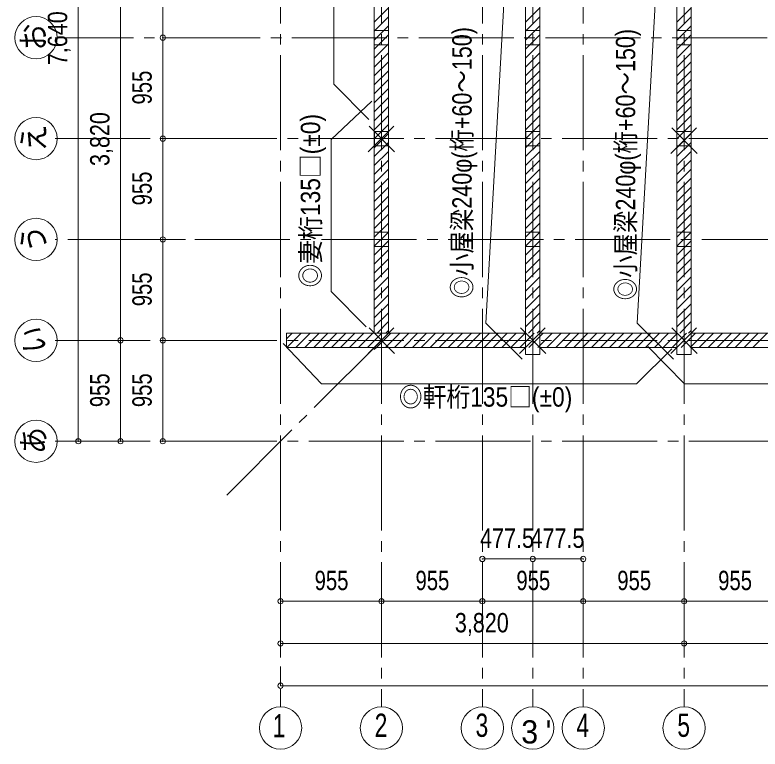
# Model space of a CAD drawing. Units: millimetres at full size, sheet at 1:100. Extents: x -20320 to -574, y -13906 to 13689.
# Drawn here: x -20320 to -13266, y 1120 to 8070 of the extents above; entities that cross this region are included whole.
import ezdxf
from ezdxf.enums import TextEntityAlignment as Align

# ---------------------------------------------------------------- set-up
doc = ezdxf.new("R2010")
doc.units = ezdxf.units.MM
doc.header["$LTSCALE"] = 100
doc.header["$PDMODE"] = 32
doc.header["$PDSIZE"] = 50
doc.linetypes.add('CHAIN2', pattern=[12, 9, -1, 1, -1])
for name, color, linetype, lineweight in [('1-0_通り心', 253, 'CHAIN2', 9), ('1-1_構造・躯体', 6, 'Continuous', 20), ('1-4_見え掛り', 5, 'Continuous', 15), ('1-B_予備', 3, 'Continuous', 25), ('1-C_ハッチ', 253, 'Continuous', 9), ('1-D_寸法', 4, 'Continuous', 9), ('1-E_文字', 3, 'Continuous', 9), ('1-F_補助線', 3, 'Continuous', 9)]:
    doc.layers.add(name, color=color, linetype=linetype, lineweight=lineweight)
doc.styles.add('ＭＳ Ｐゴシック', font='')
doc.styles.get('ＭＳ Ｐゴシック').set_extended_font_data('MS PGothic')

# ---------------------------------------------------------------- blocks, each defined once
blk = doc.blocks.new('え')
at = {"layer": '1-E_文字', "color": 4}
blk.add_circle((-32.5, -2.1), 200, dxfattribs=at)
at = {"layer": '1-E_文字', "style": 'ＭＳ Ｐゴシック', "width": 0.85}
blk.add_text('え', height=219.9, rotation=90, dxfattribs=at).set_placement((119.6, -122.8), align=Align.BOTTOM_LEFT)
blk = doc.blocks.new('お')
at = {"layer": '1-E_文字', "color": 4}
blk.add_circle((-32.5, 952.9), 200, dxfattribs=at)
at = {"layer": '1-E_文字', "style": 'ＭＳ Ｐゴシック', "width": 0.85}
blk.add_text('お', height=219.9, rotation=90, dxfattribs=at).set_placement((119.6, 832.2), align=Align.BOTTOM_LEFT)
blk = doc.blocks.new('１')
at = {"layer": '1-D_寸法'}
blk.add_circle((2282.1, -7491.6), 200, dxfattribs=at)
at = {"layer": '1-D_寸法', "color": 3, "style": 'ＭＳ Ｐゴシック', "width": 0.75}
blk.add_text('1', height=219.9, dxfattribs=at).set_placement((2208.2, -7646.4), align=Align.BOTTOM_LEFT)
blk = doc.blocks.new('２')
at = {"layer": '1-E_文字', "color": 4}
blk.add_circle((-4.2, 35.5), 200, dxfattribs=at)
at = {"layer": '1-E_文字', "style": 'ＭＳ Ｐゴシック', "width": 0.75}
blk.add_text('2', height=219.9, dxfattribs=at).set_placement((-68.2, -114.5), align=Align.BOTTOM_LEFT)
blk = doc.blocks.new('あｓ')
at = {"layer": '1-F_補助線', "color": 4}
blk.add_circle((-152.1, -4.3), 200, dxfattribs=at)
at = {"layer": '1-F_補助線', "style": 'ＭＳ Ｐゴシック', "width": 0.85}
blk.add_text('あ', height=219.9, rotation=90, dxfattribs=at).set_placement((0, -125), align=Align.BOTTOM_LEFT)
blk = doc.blocks.new('２３２１')
at = {"layer": '1-F_補助線', "color": 4}
blk.add_circle((-152.1, -4.3), 200, dxfattribs=at)
at = {"layer": '1-F_補助線', "style": 'ＭＳ Ｐゴシック', "width": 0.85}
blk.add_text('い', height=219.9, rotation=90, dxfattribs=at).set_placement((0, -125), align=Align.BOTTOM_LEFT)
blk = doc.blocks.new('うｙ')
at = {"layer": '1-F_補助線', "color": 4}
blk.add_circle((-200, -2737.1), 200, dxfattribs=at)
at = {"layer": '1-F_補助線', "style": 'ＭＳ Ｐゴシック', "width": 0.85}
blk.add_text('う', height=219.9, rotation=90, dxfattribs=at).set_placement((-47.9, -2857.8), align=Align.BOTTOM_LEFT)
blk = doc.blocks.new('4')
at = {"layer": '1-F_補助線', "color": 4}
blk.add_circle((1.4, 43.1), 200, dxfattribs=at)
at = {"layer": '1-F_補助線', "style": 'ＭＳ Ｐゴシック', "width": 0.75}
blk.add_text('4', height=219.9, dxfattribs=at).set_placement((-62.6, -106.9), align=Align.BOTTOM_LEFT)
blk = doc.blocks.new('5')
at = {"layer": '1-E_文字', "color": 4}
blk.add_circle((1.4, 43.1), 200, dxfattribs=at)
at = {"layer": '1-E_文字', "style": 'ＭＳ Ｐゴシック', "width": 0.75}
blk.add_text('5', height=219.9, dxfattribs=at).set_placement((-62.6, -106.9), align=Align.BOTTOM_LEFT)
blk = doc.blocks.new('3')
at = {"layer": '1-F_補助線', "color": 4}
blk.add_circle((1.4, 43.1), 200, dxfattribs=at)
at = {"layer": '1-F_補助線', "style": 'ＭＳ Ｐゴシック', "width": 0.75}
blk.add_text('3', height=219.9, dxfattribs=at).set_placement((-62.6, -106.9), align=Align.BOTTOM_LEFT)
blk = doc.blocks.new("3'")
at = {"layer": '1-F_補助線', "color": 4}
blk.add_circle((478.9, 43.1), 200, dxfattribs=at)
at = {"layer": '1-F_補助線', "insert": (369.9, -106.9), "char_height": 219.9, "attachment_point": 7, "style": 'ＭＳ Ｐゴシック'}
blk.add_mtext("\\T1.44;3'", dxfattribs=at)

msp = doc.modelspace()

# ---------------------------------------------------------------- linework, layer by layer
at = {"layer": '1-0_通り心'}
for p, q in [((-17805.6, 13688.6), (-17805.6, 1520)), ((-16850.6, 13688.6), (-16850.6, 1520)), ((-15895.6, 13688.6), (-15895.6, 1520)), ((-15418.1, 13688.6), (-15418.1, 1520)), ((-14940.6, 13688.6), (-14940.6, 1520)), ((-13985.6, 13688.6), (-13985.6, 1520)), ((-10798.1, 7854.5), (-19939.4, 7854.5)), ((-19939.4, 6899.5), (-5084.8, 6899.5)), ((-6918.1, 5944.5), (-19939.4, 5944.5)), ((-19939.4, 4989.5), (-5084.8, 4989.5)), ((-16850.6, 4989.5), (-18314.9, 3525.2)), ((-19939.4, 4034.5), (-5084.8, 4034.5))]:
    msp.add_line(p, q, dxfattribs=at)
at = {"layer": '1-1_構造・躯体'}
for points in [[(-16918.1, 7787), (-16783.1, 7787), (-16783.1, 7922), (-16918.1, 7922)], [(-15485.6, 7787), (-15350.6, 7787), (-15350.6, 7922), (-15485.6, 7922)], [(-14053.1, 7787), (-13918.1, 7787), (-13918.1, 7922), (-14053.1, 7922)], [(-16917.4, 6832), (-16782.4, 6832), (-16782.4, 6967), (-16917.4, 6967)], [(-15484.9, 6832), (-15349.9, 6832), (-15349.9, 6967), (-15484.9, 6967)], [(-14053.1, 6832), (-13918.1, 6832), (-13918.1, 6967), (-14053.1, 6967)], [(-16918.1, 5877), (-16783.1, 5877), (-16783.1, 6012), (-16918.1, 6012)], [(-15485.6, 5877), (-15350.6, 5877), (-15350.6, 6012), (-15485.6, 6012)], [(-14053.1, 5877), (-13918.1, 5877), (-13918.1, 6012), (-14053.1, 6012)]]:
    msp.add_lwpolyline(points, close=True, dxfattribs=at)
at = {"layer": '1-4_見え掛り'}
for p, q in [((-15485.6, 10854.5), (-15485.6, 4854.5)), ((-14053.1, 10854.5), (-14053.1, 4854.5)), ((-16918.1, 10652), (-16918.1, 5057)), ((-16783.1, 8719.5), (-16783.1, 5057)), ((-17750.6, 5057), (-17750.6, 4922)), ((-17750.6, 5057), (-16783.1, 5057)), ((-16783.1, 5057), (-15485.6, 5057)), ((-15350.6, 5057), (-14053.1, 5057)), ((-13918.1, 5057), (-12143.1, 5057)), ((-17750.6, 4922), (-16918.1, 4922)), ((-16918.1, 4922), (-15485.6, 4922)), ((-15350.6, 4922), (-14053.1, 4922)), ((-13918.1, 4922), (-12143.1, 4922))]:
    msp.add_line(p, q, dxfattribs=at)
for points in [[(-15350.6, 10854.5), (-15350.6, 4854.5), (-15485.6, 4854.5)], [(-13918.1, 10854.5), (-13918.1, 4854.5), (-14053.1, 4854.5)]]:
    msp.add_lwpolyline(points, dxfattribs=at)
at = {"layer": '1-B_予備', "color": 4, "lineweight": 9}
for p, q in [((-17302.1, 10282.7), (-17302.1, 7414.3)), ((-15861.1, 5152.7), (-15662.1, 8742)), ((-14428.6, 5152.7), (-14229.6, 8742)), ((-16969.6, 7080.2), (-17302.1, 7414.3)), ((-16994.2, 5118), (-17326.7, 5452)), ((-15519.8, 4811.3), (-15861.1, 5152.7)), ((-14087.3, 4811.3), (-14428.6, 5152.7)), ((-17782, 4961), (-17418.2, 4577.1)), ((-14101.5, 4909.6), (-14435.5, 4577.1)), ((-13981.9, 4577.1), (-14327.9, 4930.3)), ((-17418.2, 4577.1), (-14435.5, 4577.1)), ((-13985.6, 4577.1), (-10142.6, 4577.1))]:
    msp.add_line(p, q, dxfattribs=at)
at = {"layer": '1-B_予備'}
for p, q in [((-16975.6, 6774.5), (-16733.8, 7016.4)), ((-16725.6, 6774.5), (-16967.4, 7016.4)), ((-14110.6, 6757.9), (-13868.8, 6999.7)), ((-13860.6, 6757.9), (-14102.4, 6999.7)), ((-16975.6, 4864.5), (-16733.8, 5106.4)), ((-16725.6, 4864.5), (-16967.4, 5106.4)), ((-15543.1, 4864.5), (-15301.3, 5106.4)), ((-15293.1, 4864.5), (-15534.9, 5106.4)), ((-14110.6, 4864.5), (-13868.8, 5106.4)), ((-13860.6, 4864.5), (-14102.4, 5106.4))]:
    msp.add_line(p, q, dxfattribs=at)
at = {"layer": '1-B_予備', "color": 4, "lineweight": 9}
msp.add_lwpolyline([(-16942.8, 7253.4), (-17326.7, 6889.6), (-17326.7, 5452)], dxfattribs=at)
at = {"layer": '1-C_ハッチ'}
for p, q in [((-16918.1, 8001.1), (-16783.1, 8136.1)), ((-15485.6, 8001.1), (-15350.6, 8136.1)), ((-14053.1, 8001.1), (-13918.1, 8136.1)), ((-16918.1, 7916.3), (-16783.1, 8051.3)), ((-15485.6, 7916.3), (-15350.6, 8051.3)), ((-14053.1, 7916.3), (-13918.1, 8051.3)), ((-16918.1, 7831.4), (-16783.1, 7966.4)), ((-15485.6, 7831.4), (-15350.6, 7966.4)), ((-14053.1, 7831.4), (-13918.1, 7966.4)), ((-16918.1, 7746.6), (-16783.1, 7881.6)), ((-15485.6, 7746.6), (-15350.6, 7881.6)), ((-14053.1, 7746.6), (-13918.1, 7881.6)), ((-16918.1, 7661.7), (-16783.1, 7796.7)), ((-15485.6, 7661.7), (-15350.6, 7796.7)), ((-14053.1, 7661.7), (-13918.1, 7796.7)), ((-16918.1, 7576.9), (-16783.1, 7711.9)), ((-15485.6, 7576.9), (-15350.6, 7711.9)), ((-14053.1, 7576.9), (-13918.1, 7711.9)), ((-16918.1, 7492), (-16783.1, 7627)), ((-15485.6, 7492), (-15350.6, 7627)), ((-14053.1, 7492), (-13918.1, 7627)), ((-16918.1, 7407.2), (-16783.1, 7542.2)), ((-15485.6, 7407.2), (-15350.6, 7542.2)), ((-14053.1, 7407.2), (-13918.1, 7542.2)), ((-16918.1, 7322.3), (-16783.1, 7457.3)), ((-15485.6, 7322.3), (-15350.6, 7457.3)), ((-14053.1, 7322.3), (-13918.1, 7457.3)), ((-16918.1, 7237.5), (-16783.1, 7372.5)), ((-15485.6, 7237.5), (-15350.6, 7372.5)), ((-14053.1, 7237.5), (-13918.1, 7372.5)), ((-16918.1, 7152.6), (-16783.1, 7287.6)), ((-15485.6, 7152.6), (-15350.6, 7287.6)), ((-14053.1, 7152.6), (-13918.1, 7287.6)), ((-16918.1, 7067.8), (-16783.1, 7202.8)), ((-15485.6, 7067.8), (-15350.6, 7202.8)), ((-14053.1, 7067.8), (-13918.1, 7202.8)), ((-16918.1, 6982.9), (-16783.1, 7117.9)), ((-15485.6, 6982.9), (-15350.6, 7117.9)), ((-14053.1, 6982.9), (-13918.1, 7117.9)), ((-16918.1, 6898.1), (-16783.1, 7033.1)), ((-15485.6, 6898.1), (-15350.6, 7033.1)), ((-14053.1, 6898.1), (-13918.1, 7033.1)), ((-16918.1, 6813.2), (-16783.1, 6948.2)), ((-15485.6, 6813.2), (-15350.6, 6948.2)), ((-14053.1, 6813.2), (-13918.1, 6948.2)), ((-16918.1, 6728.3), (-16783.1, 6863.3)), ((-15485.6, 6728.3), (-15350.6, 6863.3)), ((-14053.1, 6728.3), (-13918.1, 6863.3)), ((-16918.1, 6643.5), (-16783.1, 6778.5)), ((-15485.6, 6643.5), (-15350.6, 6778.5)), ((-14053.1, 6643.5), (-13918.1, 6778.5)), ((-16918.1, 6558.6), (-16783.1, 6693.6)), ((-15485.6, 6558.6), (-15350.6, 6693.6)), ((-14053.1, 6558.6), (-13918.1, 6693.6)), ((-16918.1, 6473.8), (-16783.1, 6608.8)), ((-15485.6, 6473.8), (-15350.6, 6608.8)), ((-14053.1, 6473.8), (-13918.1, 6608.8)), ((-16918.1, 6388.9), (-16783.1, 6523.9)), ((-15485.6, 6388.9), (-15350.6, 6523.9)), ((-14053.1, 6388.9), (-13918.1, 6523.9)), ((-16918.1, 6304.1), (-16783.1, 6439.1)), ((-15485.6, 6304.1), (-15350.6, 6439.1)), ((-14053.1, 6304.1), (-13918.1, 6439.1)), ((-16918.1, 6219.2), (-16783.1, 6354.2)), ((-15485.6, 6219.2), (-15350.6, 6354.2)), ((-14053.1, 6219.2), (-13918.1, 6354.2)), ((-16918.1, 6134.4), (-16783.1, 6269.4)), ((-15485.6, 6134.4), (-15350.6, 6269.4)), ((-14053.1, 6134.4), (-13918.1, 6269.4)), ((-16918.1, 6049.5), (-16783.1, 6184.5)), ((-15485.6, 6049.5), (-15350.6, 6184.5)), ((-14053.1, 6049.5), (-13918.1, 6184.5)), ((-16918.1, 5964.7), (-16783.1, 6099.7)), ((-15485.6, 5964.7), (-15350.6, 6099.7)), ((-14053.1, 5964.7), (-13918.1, 6099.7)), ((-16918.1, 5879.8), (-16783.1, 6014.8)), ((-15485.6, 5879.8), (-15350.6, 6014.8)), ((-14053.1, 5879.8), (-13918.1, 6014.8)), ((-16918.1, 5795), (-16783.1, 5930)), ((-15485.6, 5795), (-15350.6, 5930)), ((-14053.1, 5795), (-13918.1, 5930)), ((-16918.1, 5710.1), (-16783.1, 5845.1)), ((-15485.6, 5710.1), (-15350.6, 5845.1)), ((-14053.1, 5710.1), (-13918.1, 5845.1)), ((-16918.1, 5625.3), (-16783.1, 5760.3)), ((-15485.6, 5625.3), (-15350.6, 5760.3)), ((-14053.1, 5625.3), (-13918.1, 5760.3)), ((-16918.1, 5540.4), (-16783.1, 5675.4)), ((-15485.6, 5540.4), (-15350.6, 5675.4)), ((-14053.1, 5540.4), (-13918.1, 5675.4)), ((-16918.1, 5455.6), (-16783.1, 5590.6)), ((-15485.6, 5455.6), (-15350.6, 5590.6)), ((-14053.1, 5455.6), (-13918.1, 5590.6)), ((-16918.1, 5370.7), (-16783.1, 5505.7)), ((-15485.6, 5370.7), (-15350.6, 5505.7)), ((-14053.1, 5370.7), (-13918.1, 5505.7)), ((-16918.1, 5285.8), (-16783.1, 5420.8)), ((-15485.6, 5285.8), (-15350.6, 5420.8)), ((-14053.1, 5285.8), (-13918.1, 5420.8)), ((-16918.1, 5201), (-16783.1, 5336)), ((-15485.6, 5201), (-15350.6, 5336)), ((-14053.1, 5201), (-13918.1, 5336)), ((-16918.1, 5116.1), (-16783.1, 5251.1)), ((-15485.6, 5116.1), (-15350.6, 5251.1)), ((-14053.1, 5116.1), (-13918.1, 5251.1)), ((-16892.4, 5057), (-16783.1, 5166.3)), ((-15459.9, 5057), (-15350.6, 5166.3)), ((-14027.4, 5057), (-13918.1, 5166.3)), ((-16807.5, 5057), (-16783.1, 5081.4)), ((-15375, 5057), (-15350.6, 5081.4)), ((-13942.5, 5057), (-13918.1, 5081.4)), ((-17750.6, 5002.5), (-17696, 5057)), ((-17746.2, 4922), (-17611.2, 5057)), ((-17661.3, 4922), (-17526.3, 5057)), ((-17576.5, 4922), (-17441.5, 5057)), ((-17491.6, 4922), (-17356.6, 5057)), ((-17406.8, 4922), (-17271.8, 5057)), ((-17321.9, 4922), (-17186.9, 5057)), ((-17237.1, 4922), (-17102.1, 5057)), ((-17152.2, 4922), (-17017.2, 5057)), ((-17067.4, 4922), (-16932.4, 5057)), ((-16982.5, 4922), (-16847.5, 5057)), ((-16897.7, 4922), (-16762.7, 5057)), ((-16812.8, 4922), (-16677.8, 5057)), ((-16727.9, 4922), (-16592.9, 5057)), ((-16643.1, 4922), (-16508.1, 5057)), ((-16558.2, 4922), (-16423.2, 5057)), ((-16473.4, 4922), (-16338.4, 5057)), ((-16388.5, 4922), (-16253.5, 5057)), ((-16303.7, 4922), (-16168.7, 5057)), ((-16218.8, 4922), (-16083.8, 5057)), ((-16134, 4922), (-15999, 5057)), ((-16049.1, 4922), (-15914.1, 5057)), ((-15964.3, 4922), (-15829.3, 5057)), ((-15879.4, 4922), (-15744.4, 5057)), ((-15794.6, 4922), (-15659.6, 5057)), ((-15709.7, 4922), (-15574.7, 5057)), ((-15624.9, 4922), (-15489.9, 5057)), ((-15540, 4922), (-15405, 5057)), ((-15455.2, 4922), (-15320.2, 5057)), ((-15370.3, 4922), (-15235.3, 5057)), ((-15285.5, 4922), (-15150.5, 5057)), ((-15200.6, 4922), (-15065.6, 5057)), ((-15115.7, 4922), (-14980.7, 5057)), ((-15030.9, 4922), (-14895.9, 5057)), ((-14946, 4922), (-14811, 5057)), ((-14861.2, 4922), (-14726.2, 5057)), ((-14776.3, 4922), (-14641.3, 5057)), ((-14691.5, 4922), (-14556.5, 5057)), ((-14606.6, 4922), (-14471.6, 5057)), ((-14521.8, 4922), (-14386.8, 5057)), ((-14436.9, 4922), (-14301.9, 5057)), ((-14352.1, 4922), (-14217.1, 5057)), ((-14267.2, 4922), (-14132.2, 5057)), ((-14182.4, 4922), (-14047.4, 5057)), ((-14097.5, 4922), (-13962.5, 5057)), ((-14012.7, 4922), (-13877.7, 5057)), ((-13927.8, 4922), (-13792.8, 5057)), ((-13843, 4922), (-13708, 5057)), ((-13758.1, 4922), (-13623.1, 5057)), ((-13673.2, 4922), (-13538.2, 5057)), ((-13588.4, 4922), (-13453.4, 5057)), ((-13503.5, 4922), (-13368.5, 5057)), ((-13418.7, 4922), (-13283.7, 5057)), ((-13333.8, 4922), (-13198.8, 5057)), ((-16918.1, 4901.6), (-16897.7, 4922))]:
    msp.add_line(p, q, dxfattribs=at)
at = {"layer": '1-D_寸法'}
for p, q in [((-19720.2, 4034.5), (-19720.2, 11674.5)), ((-19320.2, 8809.5), (-19320.2, 4989.5)), ((-18920.2, 8809.5), (-18920.2, 7854.5)), ((-18920.2, 7854.5), (-18705.6, 7854.5)), ((-18920.2, 7854.5), (-18920.2, 6899.5)), ((-18920.2, 6899.5), (-18705.6, 6899.5)), ((-18920.2, 6899.5), (-18920.2, 5944.5)), ((-18920.2, 5944.5), (-18705.6, 5944.5)), ((-18920.2, 5944.5), (-18920.2, 4989.5)), ((-19320.2, 4989.5), (-19120.2, 4989.5)), ((-19320.2, 4989.5), (-19320.2, 4034.5)), ((-18920.2, 4989.5), (-18705.6, 4989.5)), ((-18920.2, 4989.5), (-18920.2, 4034.5)), ((-19320.2, 4034.5), (-19120.2, 4034.5)), ((-18920.2, 4034.5), (-18705.6, 4034.5)), ((-15895.6, 2920), (-15418.1, 2920)), ((-15418.1, 2920), (-14940.6, 2920)), ((-17805.6, 2520), (-17805.6, 2768)), ((-16850.6, 2520), (-16850.6, 2768)), ((-15895.6, 2520), (-15895.6, 2768)), ((-14940.6, 2520), (-14940.6, 2768)), ((-13985.6, 2520), (-13985.6, 2768)), ((-17805.6, 2520), (-16850.6, 2520)), ((-16850.6, 2520), (-15895.6, 2520)), ((-15895.6, 2520), (-14940.6, 2520)), ((-14940.6, 2520), (-13985.6, 2520)), ((-13985.6, 2520), (-13030.6, 2520)), ((-17805.6, 2120), (-13985.6, 2120)), ((-13985.6, 2120), (-10165.6, 2120)), ((-17805.6, 1720), (-17805.6, 1902)), ((-17805.6, 1720), (-6345.6, 1720))]:
    msp.add_line(p, q, dxfattribs=at)
for p in [(-18920.2, 7854.5), (-18920.2, 6899.5), (-18920.2, 5944.5), (-19320.2, 4989.5), (-18920.2, 4989.5), (-19720.2, 4034.5), (-19320.2, 4034.5), (-18920.2, 4034.5), (-15895.6, 2920), (-15418.1, 2920), (-14940.6, 2920), (-17805.6, 2520), (-16850.6, 2520), (-15895.6, 2520), (-14940.6, 2520), (-13985.6, 2520), (-17805.6, 2120), (-13985.6, 2120), (-17805.6, 1720)]:
    msp.add_point(p, dxfattribs=at)

# ---------------------------------------------------------------- block references
at = {"layer": '1-E_文字'}
for name in ['3', "3'"]:
    msp.add_blockref(name, (-15897, 1276.9), dxfattribs=at)
at = {"layer": '1-F_補助線'}
for name, p in [('お', (-20087.7, 6901.6)), ('え', (-20087.7, 6901.6)), ('うｙ', (-19920.2, 8681.6)), ('２３２１', (-19968.1, 4993.8)), ('あｓ', (-19968.1, 4038.8)), ('１', (-20087.7, 8811.6)), ('２', (-16846.4, 1284.5)), ('4', (-14942, 1276.9)), ('5', (-13987, 1276.9))]:
    msp.add_blockref(name, p, dxfattribs=at)

# ---------------------------------------------------------------- texts
at = {"layer": '1-D_寸法', "color": 3, "style": 'ＭＳ Ｐゴシック'}
for s, width, p in [('7,640', 0.85, (-19770.2, 7594.5)), ('955', 0.8, (-18970.2, 7222)), ('3,820', 0.85, (-19370.2, 6639.5)), ('955', 0.8, (-18970.2, 6267)), ('955', 0.8, (-18970.2, 5312)), ('955', 0.8, (-19370.2, 4357)), ('955', 0.8, (-18970.2, 4357))]:
    msp.add_text(s, height=183.3, rotation=90, dxfattribs=dict(at, width=width)).set_placement(p, align=Align.BOTTOM_LEFT)
for s, width, p in [('477.5', 0.85, (-15916.9, 2970)), ('477.5', 0.85, (-15439.4, 2970)), ('955', 0.8, (-17483.1, 2570)), ('955', 0.8, (-16528.1, 2570)), ('955', 0.8, (-15573.1, 2570)), ('955', 0.8, (-14618.1, 2570)), ('955', 0.8, (-13663.1, 2570)), ('3,820', 0.85, (-16155.6, 2170))]:
    msp.add_text(s, height=183.3, dxfattribs=dict(at, width=width)).set_placement(p, align=Align.BOTTOM_LEFT)
at = {"layer": '1-E_文字', "style": 'ＭＳ Ｐゴシック'}
for s, width, p in [('◎小屋梁240φ(桁+60～150)', 0.85, (-15941.8, 5386)), ('◎小屋梁240φ(桁+60～150)', 0.85, (-14393.5, 5368.2)), ('◎妻桁135□(±0)', 0.9, (-17375.7, 5490.3))]:
    msp.add_text(s, height=183.3, rotation=90, dxfattribs=dict(at, width=width)).set_placement(p, align=Align.BOTTOM_LEFT)
at = {"layer": '1-E_文字', "style": 'ＭＳ Ｐゴシック', "width": 0.9}
msp.add_text('◎軒桁135□(±0)', height=183.3, dxfattribs=at).set_placement((-16686.2, 4306.8), align=Align.BOTTOM_LEFT)

doc.saveas('drawing.dxf')
